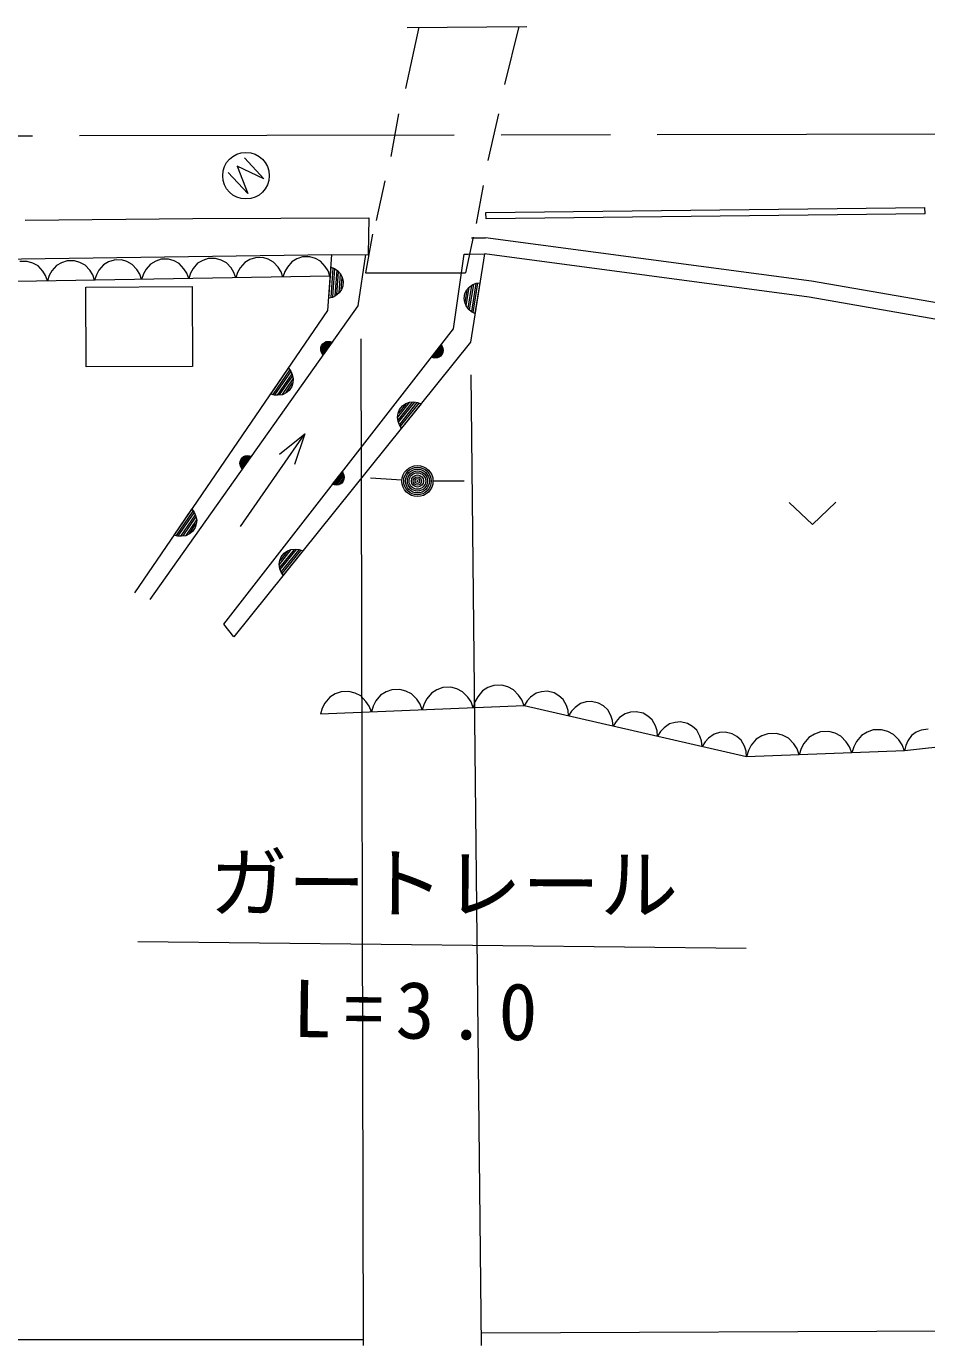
# Model space of a CAD drawing. Units: millimetres, scale not verified. Extents: x 231510 to 871510, y 104537 to 464537.
# Drawn here: x 585484 to 614302, y 322924 to 365150 of the extents above; entities that cross this region are included whole.
import ezdxf
from ezdxf.enums import TextEntityAlignment as Align

# ---------------------------------------------------------------- set-up
doc = ezdxf.new("R2010")
doc.units = ezdxf.units.MM
doc.header["$LTSCALE"] = 1000
doc.linetypes.add('CHAIN', pattern=[18.5, 12, -1.5, 3.5, -1.5])
doc.layers.add('S-SUV', color=7, linetype='Continuous', lineweight=13)
doc.styles.add('ＭＳ ゴシック', font='')
doc.styles.get('ＭＳ ゴシック').set_extended_font_data('MS Gothic')

msp = doc.modelspace()

# ---------------------------------------------------------------- linework, layer by layer
at = {"layer": 'S-SUV'}
for p, q in [((598051, 365122), (597616, 363161)), ((597678, 365119), (601500, 365150)), ((601252, 365148), (600786, 363285)), ((597398, 362353), (597150, 360986)), ((600599, 362353), (600257, 360861)), ((593084, 360275), (592231, 360676)), ((592231, 360676), (592570, 359798)), ((592462, 360946), (593084, 360275)), ((592570, 359798), (591948, 360469)), ((596963, 360209), (596684, 358935)), ((600102, 360053), (599884, 358841)), ((600197, 359193), (614248, 359352)), ((614250, 359153), (614248, 359352)), ((585443, 358949), (590813, 358999)), ((590813, 358999), (596444, 359025)), ((596444, 359025), (596420, 357848)), ((600199, 358993), (600197, 359193)), ((614250, 359153), (600199, 358993)), ((596559, 358500), (596342, 357257)), ((599791, 358406), (599543, 357257)), ((599731, 358384), (600183, 358386)), ((610617, 356999), (600183, 358386)), ((595266, 357843), (563025, 357378)), ((588293, 357670), (588117, 357610)), ((588527, 357673), (588293, 357670)), ((588705, 357620), (588527, 357673)), ((589801, 357694), (589624, 357635)), ((590034, 357698), (589801, 357694)), ((590212, 357645), (590034, 357698)), ((591132, 357660), (590967, 357567)), ((591308, 357719), (591132, 357660)), ((591541, 357723), (591308, 357719)), ((591720, 357670), (591541, 357723)), ((591887, 357582), (591720, 357670)), ((592639, 357685), (592475, 357592)), ((592815, 357744), (592639, 357685)), ((593049, 357748), (592815, 357744)), ((593227, 357695), (593049, 357748)), ((593394, 357607), (593227, 357695)), ((594146, 357710), (593982, 357617)), ((594322, 357769), (594146, 357710)), ((594556, 357773), (594322, 357769)), ((594734, 357719), (594556, 357773)), ((594901, 357632), (594734, 357719)), ((595136, 356051), (595266, 357843)), ((595266, 357843), (596420, 357848)), ((596338, 357848), (596095, 356207)), ((599157, 355468), (599503, 357862)), ((599503, 357862), (599621, 357863)), ((599621, 357863), (600150, 357865)), ((600150, 357865), (599697, 355040)), ((610538, 356485), (600150, 357865)), ((585513, 357624), (585279, 357620)), ((585691, 357570), (585513, 357624)), ((585858, 357482), (585691, 357570)), ((586008, 357319), (585858, 357482)), ((586100, 357173), (586008, 357319)), ((586302, 357324), (586217, 357175)), ((586446, 357492), (586302, 357324)), ((586610, 357585), (586446, 357492)), ((586786, 357645), (586610, 357585)), ((587020, 357648), (586786, 357645)), ((587198, 357595), (587020, 357648)), ((587365, 357507), (587198, 357595)), ((587515, 357344), (587365, 357507)), ((587608, 357198), (587515, 357344)), ((587809, 357349), (587725, 357200)), ((587953, 357517), (587809, 357349)), ((588117, 357610), (587953, 357517)), ((588872, 357532), (588705, 357620)), ((589022, 357369), (588872, 357532)), ((589115, 357223), (589022, 357369)), ((589316, 357374), (589232, 357225)), ((589460, 357542), (589316, 357374)), ((589624, 357635), (589460, 357542)), ((590380, 357557), (590212, 357645)), ((590529, 357394), (590380, 357557)), ((590622, 357248), (590529, 357394)), ((590682, 357076), (590622, 357248)), ((590739, 357250), (590682, 357076)), ((590823, 357398), (590739, 357250)), ((590967, 357567), (590823, 357398)), ((592037, 357419), (591887, 357582)), ((592129, 357273), (592037, 357419)), ((592189, 357101), (592129, 357273)), ((592246, 357275), (592189, 357101)), ((592330, 357423), (592246, 357275)), ((592475, 357592), (592330, 357423)), ((593544, 357443), (593394, 357607)), ((593637, 357298), (593544, 357443)), ((593696, 357126), (593637, 357298)), ((593753, 357300), (593696, 357126)), ((593838, 357448), (593753, 357300)), ((593982, 357617), (593838, 357448)), ((595051, 357468), (594901, 357632)), ((595144, 357323), (595051, 357468)), ((595203, 357151), (595144, 357323)), ((595165, 356448), (595237, 357446)), ((595297, 357416), (595229, 356469)), ((595237, 357446), (595349, 357397)), ((595293, 356489), (595358, 357387)), ((595349, 357397), (595442, 357333)), ((595417, 357345), (595358, 356524)), ((595424, 356565), (595476, 357290)), ((595442, 357333), (595544, 357228)), ((596342, 357257), (599543, 357257)), ((595203, 357151), (568073, 356702)), ((586160, 357001), (586100, 357173)), ((586217, 357175), (586160, 357001)), ((587387, 356804), (590795, 356820)), ((587667, 357026), (587608, 357198)), ((587725, 357200), (587667, 357026)), ((589174, 357051), (589115, 357223)), ((589232, 357225), (589174, 357051)), ((590795, 356820), (590807, 354264)), ((595534, 357226), (595491, 356623)), ((595544, 357228), (595596, 357114)), ((595561, 356735), (595588, 357107)), ((595614, 356839), (595568, 356725)), ((595596, 357114), (595625, 356994)), ((595625, 356994), (595614, 356839)), ((599734, 356853), (599619, 356134)), ((599653, 356805), (599777, 356884)), ((599673, 356075), (599803, 356887)), ((599871, 356917), (599729, 356028)), ((599777, 356884), (599883, 356928)), ((599787, 355994), (599937, 356932)), ((600003, 356946), (599844, 355959)), ((599883, 356928), (600003, 356946)), ((624674, 354534), (610617, 356999)), ((587399, 354248), (587387, 356804)), ((595282, 356477), (595165, 356448)), ((595384, 356530), (595282, 356477)), ((595500, 356619), (595384, 356530)), ((595568, 356725), (595500, 356619)), ((599496, 356443), (599521, 356596)), ((599515, 356321), (599496, 356443)), ((599521, 356596), (599577, 356706)), ((599582, 356695), (599524, 356327)), ((599567, 356203), (599663, 356801)), ((599577, 356706), (599653, 356805)), ((624635, 354013), (610538, 356485)), ((588953, 347024), (595136, 356051)), ((596095, 356207), (589438, 346811)), ((599557, 356203), (599515, 356321)), ((599650, 356089), (599557, 356203)), ((599737, 356017), (599650, 356089)), ((599844, 355959), (599737, 356017)), ((591800, 346015), (599157, 355468)), ((596188, 355148), (596270, 322924)), ((599697, 355040), (592125, 345613)), ((594907, 354810), (594915, 354872)), ((594924, 354738), (594907, 354810)), ((594912, 354808), (595087, 355055)), ((594915, 354872), (594933, 354931)), ((595131, 355062), (594920, 354765)), ((595028, 355025), (594920, 354873)), ((594947, 354687), (594924, 354738)), ((594931, 354727), (595169, 355063)), ((594933, 354931), (594978, 354994)), ((595206, 355061), (594946, 354694)), ((594964, 354665), (595239, 355053)), ((594978, 354994), (595028, 355031)), ((595272, 355045), (594983, 354637)), ((595028, 355031), (595084, 355059)), ((595084, 355059), (595157, 355067)), ((595157, 355067), (595214, 355063)), ((595214, 355063), (595272, 355045)), ((598449, 354559), (598757, 354954)), ((598774, 354925), (598482, 354550)), ((598514, 354540), (598791, 354896)), ((598804, 354862), (598551, 354537)), ((598590, 354536), (598813, 354823)), ((598819, 354780), (598633, 354541)), ((598694, 354568), (598809, 354715)), ((598757, 354954), (598790, 354903)), ((598790, 354903), (598810, 354850)), ((598814, 354716), (598793, 354658)), ((598810, 354850), (598824, 354778)), ((598824, 354778), (598814, 354716)), ((594983, 354637), (594947, 354687)), ((598506, 354539), (598449, 354559)), ((598563, 354532), (598506, 354539)), ((598637, 354537), (598563, 354532)), ((598694, 354562), (598637, 354537)), ((598745, 354597), (598694, 354562)), ((598793, 354658), (598745, 354597)), ((590807, 354264), (587399, 354248)), ((593308, 353382), (593873, 354207)), ((593910, 354151), (593373, 353367)), ((593439, 353352), (593948, 354095)), ((593978, 354029), (593513, 353350)), ((593590, 353352), (594001, 353952)), ((594019, 353867), (593677, 353368)), ((593873, 354207), (593945, 354109)), ((593945, 354109), (593993, 354006)), ((593993, 354006), (594029, 353864)), ((594029, 353864), (594016, 353739)), ((600052, 322924), (599723, 353997)), ((593795, 353430), (594005, 353737)), ((593893, 353493), (593795, 353417)), ((593980, 353621), (593893, 353493)), ((594016, 353739), (593980, 353621)), ((593424, 353348), (593308, 353382)), ((593538, 353342), (593424, 353348)), ((593684, 353360), (593538, 353342)), ((593795, 353417), (593684, 353360)), ((597371, 352643), (597750, 353115)), ((597838, 353124), (597382, 352557)), ((597627, 353062), (597394, 352772)), ((597399, 352479), (597915, 353120)), ((597988, 353112), (597425, 352411)), ((597458, 352352), (598053, 353093)), ((598117, 353073), (597491, 352293)), ((597525, 353007), (597628, 353075)), ((597628, 353075), (597744, 353123)), ((597744, 353123), (597890, 353130)), ((597890, 353130), (598004, 353116)), ((598004, 353116), (598117, 353073)), ((597362, 352647), (597384, 352771)), ((597386, 352502), (597362, 352647)), ((597384, 352771), (597428, 352886)), ((597428, 352886), (597525, 353007)), ((597426, 352397), (597386, 352502)), ((597491, 352293), (597426, 352397)), ((592339, 349141), (594398, 352112)), ((593592, 351454), (594398, 352112)), ((594398, 352112), (594062, 351128)), ((592324, 351154), (592498, 351401)), ((592439, 351371), (592331, 351219)), ((592542, 351409), (592332, 351112)), ((592343, 351073), (592581, 351409)), ((592345, 351277), (592390, 351341)), ((592618, 351407), (592357, 351040)), ((592376, 351012), (592650, 351399)), ((592390, 351341), (592439, 351378)), ((592683, 351391), (592394, 350984)), ((592439, 351378), (592495, 351405)), ((592495, 351405), (592568, 351413)), ((592568, 351413), (592625, 351409)), ((592625, 351409), (592683, 351391)), ((592319, 351156), (592326, 351219)), ((592335, 351085), (592319, 351156)), ((592326, 351219), (592345, 351277)), ((592359, 351033), (592335, 351085)), ((592394, 350984), (592359, 351033)), ((595287, 350495), (595594, 350890)), ((595344, 350475), (595287, 350495)), ((595611, 350861), (595319, 350486)), ((595351, 350477), (595628, 350832)), ((595641, 350798), (595388, 350473)), ((595427, 350472), (595650, 350759)), ((595657, 350716), (595471, 350477)), ((595531, 350498), (595474, 350473)), ((595531, 350504), (595646, 350651)), ((595582, 350533), (595531, 350498)), ((595630, 350594), (595582, 350533)), ((595594, 350890), (595627, 350839)), ((595627, 350839), (595648, 350786)), ((595651, 350652), (595630, 350594)), ((595648, 350786), (595661, 350714)), ((595661, 350714), (595651, 350652)), ((597503, 350627), (596505, 350685)), ((598502, 350600), (599502, 350605)), ((595401, 350469), (595344, 350475)), ((595474, 350473), (595401, 350469)), ((590216, 348869), (590781, 349694)), ((590818, 349638), (590281, 348854)), ((590781, 349694), (590853, 349596)), ((609900, 349913), (610653, 349207)), ((610653, 349207), (611400, 349920)), ((590347, 348839), (590856, 349582)), ((590886, 349515), (590421, 348837)), ((590498, 348839), (590909, 349439)), ((590927, 349354), (590585, 348855)), ((590703, 348916), (590914, 349224)), ((590853, 349596), (590901, 349493)), ((590924, 349226), (590889, 349108)), ((590901, 349493), (590937, 349350)), ((590937, 349350), (590924, 349226)), ((590332, 348835), (590216, 348869)), ((590446, 348829), (590332, 348835)), ((590592, 348847), (590446, 348829)), ((590704, 348904), (590592, 348847)), ((590801, 348980), (590704, 348904)), ((590889, 349108), (590801, 348980)), ((593585, 347929), (593964, 348401)), ((594052, 348411), (593596, 347844)), ((593613, 347765), (594128, 348407)), ((594202, 348399), (593639, 347697)), ((593672, 347638), (594267, 348379)), ((593842, 348361), (593957, 348409)), ((593957, 348409), (594104, 348416)), ((594104, 348416), (594218, 348402)), ((594218, 348402), (594331, 348359)), ((593575, 347934), (593598, 348057)), ((593598, 348057), (593642, 348172)), ((593841, 348349), (593608, 348058)), ((593642, 348172), (593739, 348293)), ((594331, 348359), (593705, 347580)), ((593739, 348293), (593842, 348361)), ((593600, 347789), (593575, 347934)), ((593640, 347683), (593600, 347789)), ((593705, 347580), (593640, 347683)), ((592125, 345613), (591800, 346015)), ((595369, 343783), (595193, 343677)), ((595557, 343852), (595369, 343783)), ((595810, 343862), (595557, 343852)), ((596004, 343809), (595810, 343862)), ((596187, 343718), (596004, 343809)), ((596823, 343744), (596671, 343559)), ((596998, 343850), (596823, 343744)), ((597187, 343919), (596998, 343850)), ((597440, 343929), (597187, 343919)), ((597634, 343876), (597440, 343929)), ((597817, 343785), (597634, 343876)), ((597983, 343613), (597817, 343785)), ((598452, 343811), (598301, 343626)), ((598628, 343917), (598452, 343811)), ((598817, 343986), (598628, 343917)), ((599069, 343996), (598817, 343986)), ((599263, 343943), (599069, 343996)), ((599447, 343852), (599263, 343943)), ((599613, 343680), (599447, 343852)), ((600082, 343878), (599931, 343693)), ((600257, 343984), (600082, 343878)), ((600446, 344053), (600257, 343984)), ((600699, 344063), (600446, 344053)), ((600893, 344010), (600699, 344063)), ((601076, 343919), (600893, 344010)), ((601242, 343747), (601076, 343919)), ((601347, 343592), (601242, 343747)), ((601799, 343803), (601624, 343678)), ((601975, 343852), (601799, 343803)), ((602154, 343867), (601975, 343852)), ((602375, 343817), (602154, 343867)), ((602530, 343725), (602375, 343817)), ((602667, 343604), (602530, 343725)), ((601416, 343407), (594897, 343139)), ((594955, 343329), (594897, 343139)), ((595042, 343492), (594955, 343329)), ((595193, 343677), (595042, 343492)), ((596354, 343546), (596187, 343718)), ((596458, 343391), (596354, 343546)), ((596527, 343206), (596458, 343391)), ((596584, 343396), (596527, 343206)), ((596671, 343559), (596584, 343396)), ((598087, 343458), (597983, 343613)), ((598156, 343273), (598087, 343458)), ((598214, 343463), (598156, 343273)), ((598301, 343626), (598214, 343463)), ((599717, 343525), (599613, 343680)), ((599786, 343340), (599717, 343525)), ((599843, 343530), (599786, 343340)), ((599931, 343693), (599843, 343530)), ((601416, 343407), (601347, 343592)), ((601510, 343558), (601416, 343407)), ((608538, 341775), (601416, 343407)), ((601624, 343678), (601510, 343558)), ((602770, 343415), (602667, 343604)), ((602824, 343257), (602770, 343415)), ((603048, 343351), (602934, 343231)), ((603223, 343476), (603048, 343351)), ((603399, 343526), (603223, 343476)), ((603579, 343541), (603399, 343526)), ((603800, 343490), (603579, 343541)), ((603955, 343399), (603800, 343490)), ((604092, 343277), (603955, 343399)), ((602840, 343081), (602824, 343257)), ((602934, 343231), (602840, 343081)), ((604195, 343089), (604092, 343277)), ((604249, 342930), (604195, 343089)), ((604264, 342754), (604249, 342930)), ((604359, 342905), (604264, 342754)), ((604473, 343025), (604359, 342905)), ((604647, 343150), (604473, 343025)), ((604824, 343200), (604647, 343150)), ((605003, 343215), (604824, 343200)), ((605224, 343164), (605003, 343215)), ((605379, 343072), (605224, 343164)), ((605516, 342951), (605379, 343072)), ((605619, 342762), (605516, 342951)), ((606428, 342888), (606248, 342873)), ((606649, 342838), (606428, 342888)), ((605673, 342604), (605619, 342762)), ((605689, 342428), (605673, 342604)), ((605783, 342579), (605689, 342428)), ((605897, 342699), (605783, 342579)), ((606072, 342824), (605897, 342699)), ((606248, 342873), (606072, 342824)), ((606804, 342746), (606649, 342838)), ((606941, 342625), (606804, 342746)), ((607044, 342436), (606941, 342625)), ((607496, 342497), (607322, 342372)), ((607673, 342547), (607496, 342497)), ((607852, 342562), (607673, 342547)), ((608073, 342511), (607852, 342562)), ((608228, 342420), (608073, 342511)), ((609224, 342509), (609029, 342438)), ((609485, 342518), (609224, 342509)), ((609686, 342462), (609485, 342518)), ((609875, 342367), (609686, 342462)), ((610713, 342499), (610532, 342391)), ((610909, 342569), (610713, 342499)), ((611170, 342579), (610909, 342569)), ((611370, 342523), (611170, 342579)), ((611559, 342428), (611370, 342523)), ((612398, 342560), (612216, 342452)), ((612594, 342630), (612398, 342560)), ((612855, 342639), (612594, 342630)), ((613055, 342583), (612855, 342639)), ((613244, 342489), (613055, 342583)), ((613415, 342309), (613244, 342489)), ((620762, 342763), (613592, 341957)), ((613968, 342555), (613820, 342451)), ((614130, 342628), (613968, 342555)), ((614353, 342653), (614130, 342628)), ((607098, 342278), (607044, 342436)), ((607113, 342102), (607098, 342278)), ((607208, 342252), (607113, 342102)), ((607322, 342372), (607208, 342252)), ((608365, 342298), (608228, 342420)), ((608468, 342110), (608365, 342298)), ((608522, 341951), (608468, 342110)), ((608689, 342139), (608598, 341971)), ((608847, 342330), (608689, 342139)), ((609029, 342438), (608847, 342330)), ((610046, 342188), (609875, 342367)), ((610153, 342027), (610046, 342188)), ((610283, 342032), (610223, 341836)), ((610374, 342200), (610283, 342032)), ((610532, 342391), (610374, 342200)), ((611730, 342249), (611559, 342428)), ((611837, 342088), (611730, 342249)), ((611908, 341897), (611837, 342088)), ((611968, 342093), (611908, 341897)), ((612059, 342261), (611968, 342093)), ((612216, 342452), (612059, 342261)), ((613522, 342149), (613415, 342309)), ((613592, 341957), (613522, 342149)), ((613631, 342129), (613592, 341957)), ((613698, 342278), (613631, 342129)), ((613820, 342451), (613698, 342278)), ((608538, 341775), (608522, 341951)), ((608598, 341971), (608538, 341775)), ((613592, 341957), (608538, 341775)), ((610223, 341836), (610153, 342027)), ((589053, 335860), (608530, 335647)), ((600048, 323331), (668977, 323614)), ((468114, 323118), (596270, 323118))]:
    msp.add_line(p, q, dxfattribs=at)
at = {"layer": 'S-SUV', "linetype": 'CHAIN'}
msp.add_line((654681, 361793), (568954, 361601), dxfattribs=at)
at = {"layer": 'S-SUV'}
for centre, radius in [((592514, 360371), 746), ((598002, 350598), 498), ((598002, 350598), 440), ((598002, 350598), 382), ((598002, 350598), 322), ((598002, 350598), 265), ((598002, 350598), 195), ((598002, 350598), 135), ((598002, 350598), 77.5), ((598002, 350598), 15)]:
    msp.add_circle(centre, radius, dxfattribs=at)

# ---------------------------------------------------------------- texts
at = {"layer": 'S-SUV', "style": 'ＭＳ ゴシック'}
msp.add_text('ガートレール', height=1833, rotation=359.7, dxfattribs=at).set_placement((591342, 336286), align=Align.BOTTOM_LEFT)
at = {"layer": 'S-SUV', "insert": (594002, 332774), "char_height": 1833, "attachment_point": 7, "rotation": 359.2, "style": 'ＭＳ ゴシック'}
msp.add_mtext('\\T1.32;L=3.0', dxfattribs=at)

doc.saveas('drawing.dxf')
